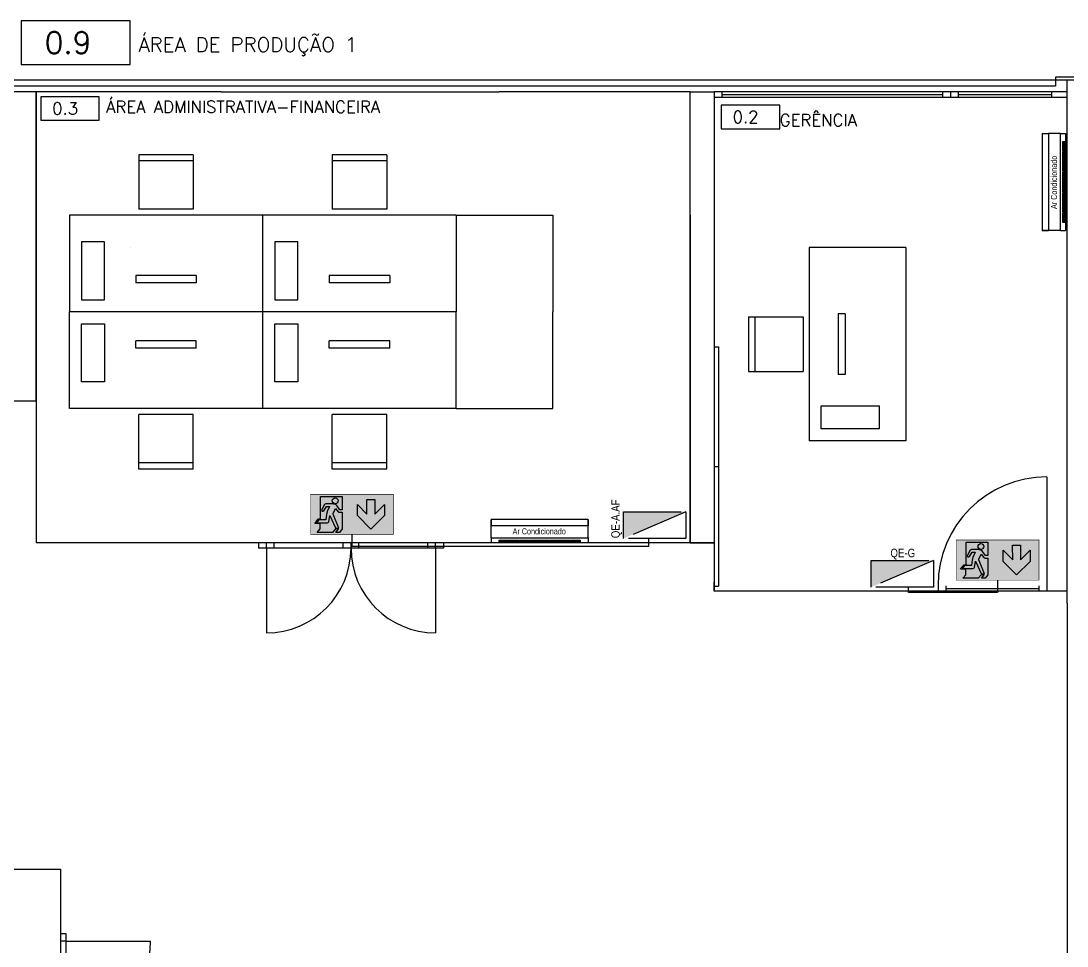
# Model space of a CAD drawing. Header units: millimetres. Extents: x -35961 to -35580, y 154458 to 154764.
# Drawn here: x -35634.56 to -35625.91, y 154631.78 to 154639.43 of the extents above; entities that cross this region are included whole.
import ezdxf

# ---------------------------------------------------------------- set-up
doc = ezdxf.new("R2010")
doc.units = ezdxf.units.MM
doc.header["$MEASUREMENT"] = 0
doc.linetypes.add('CONTINUO', pattern=[0])
doc.linetypes.add('PHANTOM2', pattern=[31.75, 15.875, -3.175, 3.175, -3.175, 3.175, -3.175])
doc.layers.get('0').update_dxf_attribs({"color": 253})
for name, color, linetype in [('Edges', 7, 'Continuous'), ('ELÉCTRICO', 255, 'Continuous'), ('LigacoesEntrada', 150, 'Continuous'), ('NomeMáquinas', 41, 'Continuous'), ('NomesQuadros', 255, 'Continuous'), ('Projecto', 252, 'Continuous'), ('QuadrosEletricos', 80, 'Continuous'), ('Saida_Emergencia', 110, 'Continuous')]:
    doc.layers.add(name, color=color, linetype=linetype)
doc.styles.add('ROMANS', font='romans')
doc.styles.get("Standard").update_dxf_attribs({"font": 'ARIALN.TTF'})

msp = doc.modelspace()

# ---------------------------------------------------------------- hatches: boundary and pattern name
at = {"true_color": 0x006321}
h = msp.add_hatch(color=118, dxfattribs=at)
h.dxf.hatch_style = 1
h.paths.add_polyline_path([(-35632.1682, 154635.5182), (-35631.4829, 154635.5182), (-35631.4829, 154635.1861), (-35632.1682, 154635.1861)])
h = msp.add_hatch(color=255)
h.dxf.hatch_style = 1
h.paths.add_polyline_path([(-35631.7791, 154635.3411), (-35631.7791, 154635.4328), (-35631.7006, 154635.3542), (-35631.7009, 154635.4748), (-35631.6361, 154635.4748), (-35631.6361, 154635.3532), (-35631.5565, 154635.4328), (-35631.5565, 154635.3411), (-35631.6678, 154635.2299)])
edge = h.paths.add_edge_path(flags=16)
edge.add_arc((-35631.9634, 154635.4641), 0.024, 0, 360)
edge = h.paths.add_edge_path()
edge.add_line((-35631.9058, 154635.3688), (-35631.9058, 154635.2313))
edge.add_line((-35631.9058, 154635.2313), (-35631.9293, 154635.2027))
edge.add_line((-35631.9293, 154635.2027), (-35631.959, 154635.2027))
edge.add_line((-35631.959, 154635.2027), (-35631.9358, 154635.2313))
edge.add_line((-35631.9358, 154635.2313), (-35631.9615, 154635.2313))
edge.add_line((-35631.9615, 154635.2313), (-35631.9854, 154635.2027))
edge.add_line((-35631.9854, 154635.2027), (-35632.1118, 154635.2027))
edge.add_line((-35632.1118, 154635.2027), (-35632.089, 154635.2313))
edge.add_line((-35632.089, 154635.2313), (-35632.089, 154635.2753))
edge.add_line((-35632.089, 154635.2753), (-35632.1321, 154635.2763))
edge.add_line((-35632.1321, 154635.2763), (-35632.1057, 154635.311))
edge.add_arc((-35632.1002, 154635.3065), 0.00709, 90.10556, 140.95071, ccw=False)
edge.add_line((-35632.1002, 154635.3136), (-35632.085, 154635.3136))
edge.add_line((-35632.085, 154635.3136), (-35632.085, 154635.5009))
edge.add_line((-35632.085, 154635.5009), (-35631.9066, 154635.5009))
edge.add_line((-35631.9066, 154635.5009), (-35631.9066, 154635.3906))
edge.add_line((-35631.9066, 154635.3906), (-35631.9266, 154635.3906))
edge.add_line((-35631.9266, 154635.3906), (-35631.9499, 154635.4243))
edge.add_arc((-35631.9752, 154635.4041), 0.0324, 38.60436, 72.31752)
edge.add_arc((-35631.9859, 154635.3804), 0.0584, 69.39105, 87.59399)
edge.add_line((-35631.9835, 154635.4387), (-35632.0399, 154635.4387))
edge.add_arc((-35632.0396, 154635.4231), 0.0156, 91.25896, 141.87114)
edge.add_line((-35632.0519, 154635.4327), (-35632.0749, 154635.3932))
edge.add_arc((-35632.0661, 154635.3879), 0.0103, 149.17704, 321.46304)
edge.add_line((-35632.058, 154635.3815), (-35632.0359, 154635.4167))
edge.add_line((-35632.0359, 154635.4167), (-35632.0097, 154635.4167))
edge.add_line((-35632.0097, 154635.4167), (-35632.0302, 154635.3746))
edge.add_arc((-35631.9984, 154635.3608), 0.0346, 156.56332, 168.67142)
edge.add_arc((-35631.7003, 154635.2996), 0.339, 168.43108, 171.18029)
edge.add_line((-35632.0352, 154635.3516), (-35632.0399, 154635.3105))
edge.add_arc((-35632.0453, 154635.3114), 0.00547, 269.98946, 350.69403, ccw=False)
edge.add_line((-35632.0453, 154635.3059), (-35632.0945, 154635.3062))
edge.add_arc((-35632.0948, 154635.2983), 0.00784, 88.05542, 144.94812)
edge.add_line((-35632.1012, 154635.3028), (-35632.1157, 154635.2849))
edge.add_arc((-35632.1137, 154635.2838), 0.00231, 152.53749, 260.76163)
edge.add_line((-35632.114, 154635.2815), (-35632.0283, 154635.2815))
edge.add_arc((-35632.0307, 154635.296), 0.0147, 279.27403, 335.44163)
edge.add_line((-35632.0173, 154635.2899), (-35632.0073, 154635.3423))
edge.add_line((-35632.0073, 154635.3423), (-35631.9606, 154635.2409))
edge.add_arc((-35631.9555, 154635.2427), 0.00542, 199.46227, 270)
edge.add_line((-35631.9555, 154635.2373), (-35631.9328, 154635.2373))
edge.add_line((-35631.9328, 154635.2373), (-35631.9802, 154635.354))
edge.add_line((-35631.9802, 154635.354), (-35631.9807, 154635.3593))
edge.add_line((-35631.9807, 154635.3593), (-35631.9606, 154635.4002))
edge.add_line((-35631.9606, 154635.4002), (-35631.9382, 154635.3722))
edge.add_arc((-35631.9307, 154635.379), 0.0102, 222.14356, 270)
edge.add_line((-35631.9307, 154635.3688), (-35631.9058, 154635.3688))
h = msp.add_hatch(color=118, dxfattribs=at)
h.dxf.hatch_style = 1
h.paths.add_polyline_path([(-35626.8256, 154635.1399), (-35626.1403, 154635.1399), (-35626.1403, 154634.8078), (-35626.8256, 154634.8078)])
h = msp.add_hatch(color=255)
h.dxf.hatch_style = 1
h.paths.add_polyline_path([(-35626.4365, 154634.9628), (-35626.4365, 154635.0544), (-35626.358, 154634.9759), (-35626.3583, 154635.0964), (-35626.2935, 154635.0964), (-35626.2935, 154634.9749), (-35626.214, 154635.0544), (-35626.214, 154634.9628), (-35626.3252, 154634.8515)])
edge = h.paths.add_edge_path(flags=16)
edge.add_arc((-35626.6208, 154635.0858), 0.024, 0, 360)
edge = h.paths.add_edge_path()
edge.add_line((-35626.5632, 154634.9905), (-35626.5632, 154634.853))
edge.add_line((-35626.5632, 154634.853), (-35626.5867, 154634.8244))
edge.add_line((-35626.5867, 154634.8244), (-35626.6164, 154634.8244))
edge.add_line((-35626.6164, 154634.8244), (-35626.5932, 154634.853))
edge.add_line((-35626.5932, 154634.853), (-35626.6189, 154634.853))
edge.add_line((-35626.6189, 154634.853), (-35626.6428, 154634.8244))
edge.add_line((-35626.6428, 154634.8244), (-35626.7692, 154634.8244))
edge.add_line((-35626.7692, 154634.8244), (-35626.7464, 154634.853))
edge.add_line((-35626.7464, 154634.853), (-35626.7464, 154634.897))
edge.add_line((-35626.7464, 154634.897), (-35626.7895, 154634.8979))
edge.add_line((-35626.7895, 154634.8979), (-35626.7631, 154634.9326))
edge.add_arc((-35626.7576, 154634.9282), 0.00709, 90.10556, 140.95071, ccw=False)
edge.add_line((-35626.7576, 154634.9353), (-35626.7424, 154634.9352))
edge.add_line((-35626.7424, 154634.9352), (-35626.7424, 154635.1225))
edge.add_line((-35626.7424, 154635.1225), (-35626.564, 154635.1225))
edge.add_line((-35626.564, 154635.1225), (-35626.564, 154635.0123))
edge.add_line((-35626.564, 154635.0123), (-35626.584, 154635.0123))
edge.add_line((-35626.584, 154635.0123), (-35626.6073, 154635.046))
edge.add_arc((-35626.6326, 154635.0258), 0.0324, 38.60436, 72.31752)
edge.add_arc((-35626.6434, 154635.002), 0.0584, 69.39105, 87.59399)
edge.add_line((-35626.6409, 154635.0603), (-35626.6974, 154635.0603))
edge.add_arc((-35626.697, 154635.0447), 0.0156, 91.25896, 141.87114)
edge.add_line((-35626.7093, 154635.0544), (-35626.7323, 154635.0149))
edge.add_arc((-35626.7235, 154635.0096), 0.0103, 149.17704, 321.46304)
edge.add_line((-35626.7154, 154635.0032), (-35626.6933, 154635.0384))
edge.add_line((-35626.6933, 154635.0384), (-35626.6671, 154635.0384))
edge.add_line((-35626.6671, 154635.0384), (-35626.6876, 154634.9962))
edge.add_arc((-35626.6558, 154634.9825), 0.0346, 156.56332, 168.67142)
edge.add_arc((-35626.3577, 154634.9213), 0.339, 168.43108, 171.18029)
edge.add_line((-35626.6927, 154634.9733), (-35626.6974, 154634.9322))
edge.add_arc((-35626.7028, 154634.933), 0.00547, 269.98946, 350.69403, ccw=False)
edge.add_line((-35626.7028, 154634.9276), (-35626.7519, 154634.9278))
edge.add_arc((-35626.7522, 154634.92), 0.00784, 88.05542, 144.94812)
edge.add_line((-35626.7586, 154634.9245), (-35626.7731, 154634.9065))
edge.add_arc((-35626.7711, 154634.9055), 0.00231, 152.53749, 260.76163)
edge.add_line((-35626.7714, 154634.9032), (-35626.6857, 154634.9032))
edge.add_arc((-35626.6881, 154634.9177), 0.0147, 279.27403, 335.44163)
edge.add_line((-35626.6747, 154634.9116), (-35626.6647, 154634.964))
edge.add_line((-35626.6647, 154634.964), (-35626.618, 154634.8626))
edge.add_arc((-35626.6129, 154634.8644), 0.00542, 199.46227, 270)
edge.add_line((-35626.6129, 154634.8589), (-35626.5902, 154634.8589))
edge.add_line((-35626.5902, 154634.8589), (-35626.6376, 154634.9756))
edge.add_line((-35626.6376, 154634.9756), (-35626.6381, 154634.9809))
edge.add_line((-35626.6381, 154634.9809), (-35626.618, 154635.0218))
edge.add_line((-35626.618, 154635.0218), (-35626.5956, 154634.9939))
edge.add_arc((-35626.5881, 154635.0007), 0.0102, 222.14356, 270)
edge.add_line((-35626.5881, 154634.9905), (-35626.5632, 154634.9905))
at = {"layer": 'QuadrosEletricos', "linetype": 'PHANTOM2', "ltscale": 0.03}
h = msp.add_hatch(color=256, dxfattribs=at)
h.dxf.hatch_style = 1
h.paths.add_polyline_path([(-35629.5768, 154635.3732), (-35629.5768, 154635.1529), (-35629.0614, 154635.3732)])
h = msp.add_hatch(color=256, dxfattribs=at)
h.dxf.hatch_style = 1
h.paths.add_polyline_path([(-35627.5283, 154634.9709), (-35627.5283, 154634.7506), (-35627.0129, 154634.9709)])

# ---------------------------------------------------------------- linework, layer by layer
at = {"color": 255, "const_width": 0.005}
for points in [[(-35632.1682, 154635.5182), (-35631.4829, 154635.5182), (-35631.4829, 154635.1861), (-35632.1682, 154635.1861)], [(-35626.8256, 154635.1399), (-35626.1403, 154635.1399), (-35626.1403, 154634.8078), (-35626.8256, 154634.8078)]]:
    msp.add_lwpolyline(points, close=True, dxfattribs=at)
at = {"color": 255}
for points in [[(-35631.9058, 154635.3688), (-35631.9058, 154635.2313), (-35631.9293, 154635.2027), (-35631.959, 154635.2027), (-35631.9358, 154635.2313), (-35631.9615, 154635.2313), (-35631.9854, 154635.2027), (-35632.1118, 154635.2027), (-35632.089, 154635.2313), (-35632.089, 154635.2753), (-35632.1321, 154635.2763), (-35632.1057, 154635.311, -0.225567), (-35632.1002, 154635.3136), (-35632.085, 154635.3136), (-35632.085, 154635.5009), (-35631.9066, 154635.5009), (-35631.9066, 154635.3906), (-35631.9266, 154635.3906), (-35631.9499, 154635.4243, 0.148172), (-35631.9654, 154635.435, 0.079593), (-35631.9835, 154635.4387), (-35632.0399, 154635.4387, 0.224499), (-35632.0519, 154635.4327), (-35632.0749, 154635.3932, 0.934851), (-35632.058, 154635.3815), (-35632.0359, 154635.4167), (-35632.0097, 154635.4167), (-35632.0302, 154635.3746, 0.052881), (-35632.0324, 154635.3676, 0.011996), (-35632.0352, 154635.3516), (-35632.0399, 154635.3105, -0.367456), (-35632.0453, 154635.3059), (-35632.0945, 154635.3062, 0.253469), (-35632.1012, 154635.3028), (-35632.1157, 154635.2849, 0.510758), (-35632.114, 154635.2815), (-35632.0283, 154635.2815, 0.250105), (-35632.0173, 154635.2899), (-35632.0073, 154635.3423), (-35631.9606, 154635.2409, 0.31788), (-35631.9555, 154635.2373), (-35631.9328, 154635.2373), (-35631.9802, 154635.354), (-35631.9807, 154635.3593), (-35631.9606, 154635.4002), (-35631.9382, 154635.3722, 0.211902), (-35631.9307, 154635.3688), (-35631.9058, 154635.3688)], [(-35626.5632, 154634.9905), (-35626.5632, 154634.853), (-35626.5867, 154634.8244), (-35626.6164, 154634.8244), (-35626.5932, 154634.853), (-35626.6189, 154634.853), (-35626.6428, 154634.8244), (-35626.7692, 154634.8244), (-35626.7464, 154634.853), (-35626.7464, 154634.897), (-35626.7895, 154634.8979), (-35626.7631, 154634.9326, -0.225567), (-35626.7576, 154634.9353), (-35626.7424, 154634.9352), (-35626.7424, 154635.1225), (-35626.564, 154635.1225), (-35626.564, 154635.0123), (-35626.584, 154635.0123), (-35626.6073, 154635.046, 0.148172), (-35626.6228, 154635.0567, 0.079593), (-35626.6409, 154635.0603), (-35626.6974, 154635.0603, 0.224499), (-35626.7093, 154635.0544), (-35626.7323, 154635.0149, 0.934851), (-35626.7154, 154635.0032), (-35626.6933, 154635.0384), (-35626.6671, 154635.0384), (-35626.6876, 154634.9962, 0.052881), (-35626.6898, 154634.9893, 0.011996), (-35626.6927, 154634.9733), (-35626.6974, 154634.9322, -0.367456), (-35626.7028, 154634.9276), (-35626.7519, 154634.9278, 0.253469), (-35626.7586, 154634.9245), (-35626.7731, 154634.9065, 0.510758), (-35626.7714, 154634.9032), (-35626.6857, 154634.9032, 0.250105), (-35626.6747, 154634.9116), (-35626.6647, 154634.964), (-35626.618, 154634.8626, 0.31788), (-35626.6129, 154634.8589), (-35626.5902, 154634.8589), (-35626.6376, 154634.9756), (-35626.6381, 154634.9809), (-35626.618, 154635.0218), (-35626.5956, 154634.9939, 0.211902), (-35626.5881, 154634.9905), (-35626.5632, 154634.9905)]]:
    msp.add_lwpolyline(points, format="xyb", close=True, dxfattribs=at)
for points in [[(-35631.7791, 154635.3411), (-35631.7791, 154635.4328), (-35631.7006, 154635.3542), (-35631.7009, 154635.4748), (-35631.6361, 154635.4748), (-35631.6361, 154635.3532), (-35631.5565, 154635.4328), (-35631.5565, 154635.3411), (-35631.6678, 154635.2299)], [(-35626.4365, 154634.9628), (-35626.4365, 154635.0544), (-35626.358, 154634.9759), (-35626.3583, 154635.0964), (-35626.2935, 154635.0964), (-35626.2935, 154634.9749), (-35626.214, 154635.0544), (-35626.214, 154634.9628), (-35626.3252, 154634.8515)]]:
    msp.add_lwpolyline(points, close=True, dxfattribs=at)
for centre in [(-35631.9634, 154635.4641), (-35626.6208, 154635.0858)]:
    msp.add_circle(centre, 0.024, dxfattribs=at)
at = {"layer": 'Edges'}
for p, q in [((-35626.1136, 154638.5009, 0), (-35626.1136, 154638.5014, 0)), ((-35626.1136, 154638.5014, 0), (-35626.111, 154638.5014, 0)), ((-35626.1136, 154638.5009, 0), (-35626.1136, 154637.7007, 0)), ((-35626.1136, 154638.5009, 0), (-35626.111, 154638.5009, 0)), ((-35626.111, 154638.5014, 0), (-35626.111, 154638.5009, 0)), ((-35626.111, 154638.5014, 0), (-35626.0615, 154638.5014, 0)), ((-35626.111, 154638.5009, 0), (-35626.0615, 154638.5009, 0)), ((-35625.9633, 154638.5014, 0), (-35626.0615, 154638.5014, 0)), ((-35626.0615, 154638.5014, 0), (-35626.0615, 154638.5009, 0)), ((-35626.0615, 154638.5009, 0), (-35626.0615, 154637.7007, 0)), ((-35625.9633, 154638.5014, 0), (-35625.9199, 154638.5014, 0)), ((-35625.9633, 154637.7003, 0), (-35625.9633, 154638.5014, 0)), ((-35625.9199, 154638.5014, 0), (-35625.9199, 154637.7003, 0)), ((-35625.9433, 154638.4356, 0), (-35625.9381, 154638.4356, 0)), ((-35625.9433, 154638.3556, 0), (-35625.9433, 154638.4356, 0)), ((-35625.9381, 154638.4356, 0), (-35625.9381, 154638.3556, 0)), ((-35625.936, 154638.4356, 0), (-35625.9308, 154638.4356, 0)), ((-35625.936, 154638.3556, 0), (-35625.936, 154638.4356, 0)), ((-35625.9308, 154638.4356, 0), (-35625.9308, 154638.3556, 0)), ((-35625.9287, 154638.4356, 0), (-35625.9235, 154638.4356, 0)), ((-35625.9287, 154638.3556, 0), (-35625.9287, 154638.4356, 0)), ((-35625.9235, 154638.4356, 0), (-35625.9235, 154638.3556, 0)), ((-35625.9381, 154638.3556, 0), (-35625.9433, 154638.3556, 0)), ((-35625.9433, 154638.3513, 0), (-35625.9381, 154638.3513, 0)), ((-35625.9433, 154638.2714, 0), (-35625.9433, 154638.3513, 0)), ((-35625.9381, 154638.3513, 0), (-35625.9381, 154638.2714, 0)), ((-35625.9308, 154638.3556, 0), (-35625.936, 154638.3556, 0)), ((-35625.936, 154638.3513, 0), (-35625.9308, 154638.3513, 0)), ((-35625.936, 154638.2714, 0), (-35625.936, 154638.3513, 0)), ((-35625.9308, 154638.3513, 0), (-35625.9308, 154638.2714, 0)), ((-35625.9235, 154638.3556, 0), (-35625.9287, 154638.3556, 0)), ((-35625.9287, 154638.3513, 0), (-35625.9235, 154638.3513, 0)), ((-35625.9287, 154638.2714, 0), (-35625.9287, 154638.3513, 0)), ((-35625.9235, 154638.3513, 0), (-35625.9235, 154638.2714, 0)), ((-35625.9381, 154638.2714, 0), (-35625.9433, 154638.2714, 0)), ((-35625.9433, 154638.2671, 0), (-35625.9381, 154638.2671, 0)), ((-35625.9433, 154638.1872, 0), (-35625.9433, 154638.2671, 0)), ((-35625.9381, 154638.2671, 0), (-35625.9381, 154638.1872, 0)), ((-35625.9308, 154638.2714, 0), (-35625.936, 154638.2714, 0)), ((-35625.936, 154638.2671, 0), (-35625.9308, 154638.2671, 0)), ((-35625.936, 154638.1872, 0), (-35625.936, 154638.2671, 0)), ((-35625.9308, 154638.2671, 0), (-35625.9308, 154638.1872, 0)), ((-35625.9235, 154638.2714, 0), (-35625.9287, 154638.2714, 0)), ((-35625.9287, 154638.2671, 0), (-35625.9235, 154638.2671, 0)), ((-35625.9287, 154638.1872, 0), (-35625.9287, 154638.2671, 0)), ((-35625.9235, 154638.2671, 0), (-35625.9235, 154638.1872, 0)), ((-35625.9381, 154638.1872, 0), (-35625.9433, 154638.1872, 0)), ((-35625.9433, 154638.1829, 0), (-35625.9381, 154638.1829, 0)), ((-35625.9433, 154638.103, 0), (-35625.9433, 154638.1829, 0)), ((-35625.9381, 154638.1829, 0), (-35625.9381, 154638.103, 0)), ((-35625.9308, 154638.1872, 0), (-35625.936, 154638.1872, 0)), ((-35625.936, 154638.1829, 0), (-35625.9308, 154638.1829, 0)), ((-35625.936, 154638.103, 0), (-35625.936, 154638.1829, 0)), ((-35625.9308, 154638.1829, 0), (-35625.9308, 154638.103, 0)), ((-35625.9235, 154638.1872, 0), (-35625.9287, 154638.1872, 0)), ((-35625.9287, 154638.1829, 0), (-35625.9235, 154638.1829, 0)), ((-35625.9287, 154638.103, 0), (-35625.9287, 154638.1829, 0)), ((-35625.9235, 154638.1829, 0), (-35625.9235, 154638.103, 0)), ((-35625.9381, 154638.103, 0), (-35625.9433, 154638.103, 0)), ((-35625.9433, 154638.0987, 0), (-35625.9381, 154638.0987, 0)), ((-35625.9433, 154638.0188, 0), (-35625.9433, 154638.0987, 0)), ((-35625.9381, 154638.0987, 0), (-35625.9381, 154638.0188, 0)), ((-35625.9308, 154638.103, 0), (-35625.936, 154638.103, 0)), ((-35625.936, 154638.0987, 0), (-35625.9308, 154638.0987, 0)), ((-35625.936, 154638.0188, 0), (-35625.936, 154638.0987, 0)), ((-35625.9308, 154638.0987, 0), (-35625.9308, 154638.0188, 0)), ((-35625.9235, 154638.103, 0), (-35625.9287, 154638.103, 0)), ((-35625.9287, 154638.0987, 0), (-35625.9235, 154638.0987, 0)), ((-35625.9287, 154638.0188, 0), (-35625.9287, 154638.0987, 0)), ((-35625.9235, 154638.0987, 0), (-35625.9235, 154638.0188, 0)), ((-35625.9381, 154638.0188, 0), (-35625.9433, 154638.0188, 0)), ((-35625.9433, 154638.0144, 0), (-35625.9381, 154638.0144, 0)), ((-35625.9433, 154637.9345, 0), (-35625.9433, 154638.0144, 0)), ((-35625.9381, 154637.9345, 0), (-35625.9433, 154637.9345, 0)), ((-35625.9381, 154638.0144, 0), (-35625.9381, 154637.9345, 0)), ((-35625.9308, 154638.0188, 0), (-35625.936, 154638.0188, 0)), ((-35625.936, 154638.0144, 0), (-35625.9308, 154638.0144, 0)), ((-35625.936, 154637.9345, 0), (-35625.936, 154638.0144, 0)), ((-35625.9308, 154637.9345, 0), (-35625.936, 154637.9345, 0)), ((-35625.9308, 154638.0144, 0), (-35625.9308, 154637.9345, 0)), ((-35625.9235, 154638.0188, 0), (-35625.9287, 154638.0188, 0)), ((-35625.9287, 154638.0144, 0), (-35625.9235, 154638.0144, 0)), ((-35625.9287, 154637.9345, 0), (-35625.9287, 154638.0144, 0)), ((-35625.9235, 154637.9345, 0), (-35625.9287, 154637.9345, 0)), ((-35625.9235, 154638.0144, 0), (-35625.9235, 154637.9345, 0)), ((-35625.9433, 154637.9302, 0), (-35625.9381, 154637.9302, 0)), ((-35625.9433, 154637.8503, 0), (-35625.9433, 154637.9302, 0)), ((-35625.9381, 154637.8503, 0), (-35625.9433, 154637.8503, 0)), ((-35625.9381, 154637.9302, 0), (-35625.9381, 154637.8503, 0)), ((-35625.936, 154637.9302, 0), (-35625.9308, 154637.9302, 0)), ((-35625.936, 154637.8503, 0), (-35625.936, 154637.9302, 0)), ((-35625.9308, 154637.8503, 0), (-35625.936, 154637.8503, 0)), ((-35625.9308, 154637.9302, 0), (-35625.9308, 154637.8503, 0)), ((-35625.9287, 154637.9302, 0), (-35625.9235, 154637.9302, 0)), ((-35625.9287, 154637.8503, 0), (-35625.9287, 154637.9302, 0)), ((-35625.9235, 154637.8503, 0), (-35625.9287, 154637.8503, 0)), ((-35625.9235, 154637.9302, 0), (-35625.9235, 154637.8503, 0)), ((-35625.9433, 154637.846, 0), (-35625.9381, 154637.846, 0)), ((-35625.9433, 154637.7661, 0), (-35625.9433, 154637.846, 0)), ((-35625.9381, 154637.7661, 0), (-35625.9433, 154637.7661, 0)), ((-35625.9381, 154637.846, 0), (-35625.9381, 154637.7661, 0)), ((-35625.936, 154637.846, 0), (-35625.9308, 154637.846, 0)), ((-35625.936, 154637.7661, 0), (-35625.936, 154637.846, 0)), ((-35625.9308, 154637.7661, 0), (-35625.936, 154637.7661, 0)), ((-35625.9308, 154637.846, 0), (-35625.9308, 154637.7661, 0)), ((-35625.9287, 154637.846, 0), (-35625.9235, 154637.846, 0)), ((-35625.9287, 154637.7661, 0), (-35625.9287, 154637.846, 0)), ((-35625.9235, 154637.7661, 0), (-35625.9287, 154637.7661, 0)), ((-35625.9235, 154637.846, 0), (-35625.9235, 154637.7661, 0)), ((-35626.1136, 154637.7003, 0), (-35626.1136, 154637.7007, 0)), ((-35626.1136, 154637.7007, 0), (-35626.111, 154637.7007, 0)), ((-35626.111, 154637.7003, 0), (-35626.1136, 154637.7003, 0)), ((-35626.111, 154637.7007, 0), (-35626.111, 154637.7003, 0)), ((-35626.0615, 154637.7007, 0), (-35626.111, 154637.7007, 0)), ((-35626.111, 154637.7003, 0), (-35626.0615, 154637.7003, 0)), ((-35626.0615, 154637.7007, 0), (-35626.0615, 154637.7003, 0)), ((-35625.9633, 154637.7003, 0), (-35626.0615, 154637.7003, 0)), ((-35625.9633, 154637.7003, 0), (-35625.9199, 154637.7003, 0)), ((-35630.6729, 154635.3088, 0), (-35630.6725, 154635.3088, 0)), ((-35630.6729, 154635.3062, 0), (-35630.6729, 154635.3088, 0)), ((-35630.6725, 154635.3062, 0), (-35630.6729, 154635.3062, 0)), ((-35630.6729, 154635.3062, 0), (-35630.6729, 154635.2567, 0)), ((-35630.6729, 154635.1585, 0), (-35630.6729, 154635.2567, 0)), ((-35630.6725, 154635.2567, 0), (-35630.6729, 154635.2567, 0)), ((-35629.8722, 154635.3088, 0), (-35630.6725, 154635.3088, 0)), ((-35630.6725, 154635.3088, 0), (-35630.6725, 154635.3062, 0)), ((-35630.6725, 154635.2567, 0), (-35630.6725, 154635.3062, 0)), ((-35629.8722, 154635.2567, 0), (-35630.6725, 154635.2567, 0)), ((-35629.8722, 154635.3088, 0), (-35629.8718, 154635.3088, 0)), ((-35629.8722, 154635.3088, 0), (-35629.8722, 154635.3062, 0)), ((-35629.8718, 154635.3062, 0), (-35629.8722, 154635.3062, 0)), ((-35629.8722, 154635.3062, 0), (-35629.8722, 154635.2567, 0)), ((-35629.8718, 154635.2567, 0), (-35629.8722, 154635.2567, 0)), ((-35629.8718, 154635.3088, 0), (-35629.8718, 154635.3062, 0)), ((-35629.8718, 154635.3062, 0), (-35629.8718, 154635.2567, 0)), ((-35629.8718, 154635.1585, 0), (-35629.8718, 154635.2567, 0)), ((-35630.6729, 154635.1585, 0), (-35630.6729, 154635.1151, 0)), ((-35630.6729, 154635.1585, 0), (-35629.8718, 154635.1585, 0)), ((-35629.8718, 154635.1151, 0), (-35630.6729, 154635.1151, 0)), ((-35630.6071, 154635.1333, 0), (-35630.6071, 154635.1385, 0)), ((-35630.6071, 154635.1385, 0), (-35630.5272, 154635.1385, 0)), ((-35630.5272, 154635.1333, 0), (-35630.6071, 154635.1333, 0)), ((-35630.6071, 154635.126, 0), (-35630.6071, 154635.1312, 0)), ((-35630.6071, 154635.1312, 0), (-35630.5272, 154635.1312, 0)), ((-35630.5272, 154635.126, 0), (-35630.6071, 154635.126, 0)), ((-35630.6071, 154635.1187, 0), (-35630.6071, 154635.1239, 0)), ((-35630.6071, 154635.1239, 0), (-35630.5272, 154635.1239, 0)), ((-35630.5272, 154635.1187, 0), (-35630.6071, 154635.1187, 0)), ((-35630.5272, 154635.1385, 0), (-35630.5272, 154635.1333, 0)), ((-35630.5272, 154635.1312, 0), (-35630.5272, 154635.126, 0)), ((-35630.5272, 154635.1239, 0), (-35630.5272, 154635.1187, 0)), ((-35630.5229, 154635.1333, 0), (-35630.5229, 154635.1385, 0)), ((-35630.5229, 154635.1385, 0), (-35630.443, 154635.1385, 0)), ((-35630.443, 154635.1333, 0), (-35630.5229, 154635.1333, 0)), ((-35630.5229, 154635.126, 0), (-35630.5229, 154635.1312, 0)), ((-35630.5229, 154635.1312, 0), (-35630.443, 154635.1312, 0)), ((-35630.443, 154635.126, 0), (-35630.5229, 154635.126, 0)), ((-35630.5229, 154635.1187, 0), (-35630.5229, 154635.1239, 0)), ((-35630.5229, 154635.1239, 0), (-35630.443, 154635.1239, 0)), ((-35630.443, 154635.1187, 0), (-35630.5229, 154635.1187, 0)), ((-35630.443, 154635.1385, 0), (-35630.443, 154635.1333, 0)), ((-35630.443, 154635.1312, 0), (-35630.443, 154635.126, 0)), ((-35630.443, 154635.1239, 0), (-35630.443, 154635.1187, 0)), ((-35630.4387, 154635.1333, 0), (-35630.4387, 154635.1385, 0)), ((-35630.4387, 154635.1385, 0), (-35630.3587, 154635.1385, 0)), ((-35630.3587, 154635.1333, 0), (-35630.4387, 154635.1333, 0)), ((-35630.4387, 154635.126, 0), (-35630.4387, 154635.1312, 0)), ((-35630.4387, 154635.1312, 0), (-35630.3587, 154635.1312, 0)), ((-35630.3587, 154635.126, 0), (-35630.4387, 154635.126, 0)), ((-35630.4387, 154635.1187, 0), (-35630.4387, 154635.1239, 0)), ((-35630.4387, 154635.1239, 0), (-35630.3587, 154635.1239, 0)), ((-35630.3587, 154635.1187, 0), (-35630.4387, 154635.1187, 0)), ((-35630.3587, 154635.1385, 0), (-35630.3587, 154635.1333, 0)), ((-35630.3587, 154635.1312, 0), (-35630.3587, 154635.126, 0)), ((-35630.3587, 154635.1239, 0), (-35630.3587, 154635.1187, 0)), ((-35630.3544, 154635.1333, 0), (-35630.3544, 154635.1385, 0)), ((-35630.3544, 154635.1385, 0), (-35630.2745, 154635.1385, 0)), ((-35630.2745, 154635.1333, 0), (-35630.3544, 154635.1333, 0)), ((-35630.3544, 154635.126, 0), (-35630.3544, 154635.1312, 0)), ((-35630.3544, 154635.1312, 0), (-35630.2745, 154635.1312, 0)), ((-35630.2745, 154635.126, 0), (-35630.3544, 154635.126, 0)), ((-35630.3544, 154635.1187, 0), (-35630.3544, 154635.1239, 0)), ((-35630.3544, 154635.1239, 0), (-35630.2745, 154635.1239, 0)), ((-35630.2745, 154635.1187, 0), (-35630.3544, 154635.1187, 0)), ((-35630.2745, 154635.1385, 0), (-35630.2745, 154635.1333, 0)), ((-35630.2745, 154635.1312, 0), (-35630.2745, 154635.126, 0)), ((-35630.2745, 154635.1239, 0), (-35630.2745, 154635.1187, 0)), ((-35630.2702, 154635.1333, 0), (-35630.2702, 154635.1385, 0)), ((-35630.2702, 154635.1385, 0), (-35630.1903, 154635.1385, 0)), ((-35630.1903, 154635.1333, 0), (-35630.2702, 154635.1333, 0)), ((-35630.2702, 154635.126, 0), (-35630.2702, 154635.1312, 0)), ((-35630.2702, 154635.1312, 0), (-35630.1903, 154635.1312, 0)), ((-35630.1903, 154635.126, 0), (-35630.2702, 154635.126, 0)), ((-35630.2702, 154635.1187, 0), (-35630.2702, 154635.1239, 0)), ((-35630.2702, 154635.1239, 0), (-35630.1903, 154635.1239, 0)), ((-35630.1903, 154635.1187, 0), (-35630.2702, 154635.1187, 0)), ((-35630.1903, 154635.1385, 0), (-35630.1903, 154635.1333, 0)), ((-35630.1903, 154635.1312, 0), (-35630.1903, 154635.126, 0)), ((-35630.1903, 154635.1239, 0), (-35630.1903, 154635.1187, 0)), ((-35630.186, 154635.1333, 0), (-35630.186, 154635.1385, 0)), ((-35630.186, 154635.1385, 0), (-35630.1061, 154635.1385, 0)), ((-35630.1061, 154635.1333, 0), (-35630.186, 154635.1333, 0)), ((-35630.186, 154635.126, 0), (-35630.186, 154635.1312, 0)), ((-35630.186, 154635.1312, 0), (-35630.1061, 154635.1312, 0)), ((-35630.1061, 154635.126, 0), (-35630.186, 154635.126, 0)), ((-35630.186, 154635.1187, 0), (-35630.186, 154635.1239, 0)), ((-35630.186, 154635.1239, 0), (-35630.1061, 154635.1239, 0)), ((-35630.1061, 154635.1187, 0), (-35630.186, 154635.1187, 0)), ((-35630.1061, 154635.1385, 0), (-35630.1061, 154635.1333, 0)), ((-35630.1061, 154635.1312, 0), (-35630.1061, 154635.126, 0)), ((-35630.1061, 154635.1239, 0), (-35630.1061, 154635.1187, 0)), ((-35630.1018, 154635.1333, 0), (-35630.1018, 154635.1385, 0)), ((-35630.1018, 154635.1385, 0), (-35630.0219, 154635.1385, 0)), ((-35630.0219, 154635.1333, 0), (-35630.1018, 154635.1333, 0)), ((-35630.1018, 154635.126, 0), (-35630.1018, 154635.1312, 0)), ((-35630.1018, 154635.1312, 0), (-35630.0219, 154635.1312, 0)), ((-35630.0219, 154635.126, 0), (-35630.1018, 154635.126, 0)), ((-35630.1018, 154635.1187, 0), (-35630.1018, 154635.1239, 0)), ((-35630.1018, 154635.1239, 0), (-35630.0219, 154635.1239, 0)), ((-35630.0219, 154635.1187, 0), (-35630.1018, 154635.1187, 0)), ((-35630.0219, 154635.1385, 0), (-35630.0219, 154635.1333, 0)), ((-35630.0219, 154635.1312, 0), (-35630.0219, 154635.126, 0)), ((-35630.0219, 154635.1239, 0), (-35630.0219, 154635.1187, 0)), ((-35630.0175, 154635.1333, 0), (-35630.0175, 154635.1385, 0)), ((-35630.0175, 154635.1385, 0), (-35629.9376, 154635.1385, 0)), ((-35629.9376, 154635.1333, 0), (-35630.0175, 154635.1333, 0)), ((-35630.0175, 154635.126, 0), (-35630.0175, 154635.1312, 0)), ((-35630.0175, 154635.1312, 0), (-35629.9376, 154635.1312, 0)), ((-35629.9376, 154635.126, 0), (-35630.0175, 154635.126, 0)), ((-35630.0175, 154635.1187, 0), (-35630.0175, 154635.1239, 0)), ((-35630.0175, 154635.1239, 0), (-35629.9376, 154635.1239, 0)), ((-35629.9376, 154635.1187, 0), (-35630.0175, 154635.1187, 0)), ((-35629.9376, 154635.1385, 0), (-35629.9376, 154635.1333, 0)), ((-35629.9376, 154635.1312, 0), (-35629.9376, 154635.126, 0)), ((-35629.9376, 154635.1239, 0), (-35629.9376, 154635.1187, 0)), ((-35629.8718, 154635.1585, 0), (-35629.8718, 154635.1151, 0))]:
    msp.add_line(p, q, dxfattribs=at)
at = {"layer": 'ELÉCTRICO', "color": 251, "linetype": 'Continuous', "ltscale": 0.03, "true_color": 0x636466}
for p, q in [((-35629.0278, 154638.8468, 0), (-35628.8278, 154638.8468, 0)), ((-35629.0278, 154635.1168, 0), (-35628.8278, 154635.1168, 0))]:
    msp.add_line(p, q, dxfattribs=at)
at = {"layer": 'ELÉCTRICO', "color": 8, "linetype": 'Continuous', "ltscale": 0.03}
for p, q in [((-35635.9268, 154632.4185, 0), (-35634.237, 154632.4185, 0)), ((-35634.237, 154632.4185, 0), (-35634.237, 154629.5684, 0))]:
    msp.add_line(p, q, dxfattribs=at)
at = {"layer": 'ELÉCTRICO', "color": 251, "linetype": 'Continuous', "ltscale": 0.03, "true_color": 0x636466, "elevation": 0}
for points in [[(-35634.6378, 154636.2918), (-35634.4378, 154636.2918), (-35634.4378, 154638.8468), (-35634.6378, 154638.8468)], [(-35628.8278, 154635.1168), (-35629.0278, 154635.1168), (-35629.0278, 154638.8468), (-35628.8278, 154638.8468)]]:
    msp.add_lwpolyline(points, close=True, dxfattribs=at)
at = {"layer": 'LigacoesEntrada', "color": 8, "linetype": 'CONTINUO', "ltscale": 0.03}
msp.add_line((-35625.9078, 154634.6168, 0), (-35625.9078, 154629.5684, 0), dxfattribs=at)
at = {"layer": 'Projecto'}
for p, q in [((-35645.8152, 154638.9468, 0), (-35615.6874, 154638.9468, 0)), ((-35625.9078, 154634.6168, 0), (-35625.9078, 154638.9468, 0)), ((-35632.9078, 154638.8468, 0), (-35634.4378, 154638.8468, 0)), ((-35634.4378, 154638.8468, 0), (-35634.4378, 154635.1168, 0)), ((-35632.9078, 154638.8468, 0), (-35630.6078, 154638.8468, 0)), ((-35629.0278, 154638.8468, 0), (-35630.6078, 154638.8468, 0)), ((-35629.0278, 154637.8268, 0), (-35629.0278, 154638.8468, 0)), ((-35625.9078, 154638.8468, 0), (-35628.8278, 154638.8468, 0)), ((-35628.8278, 154638.8468, 0), (-35628.8278, 154635.7118, 0)), ((-35628.8278, 154638.8018, 0), (-35625.9078, 154638.8018, 0)), ((-35628.7764, 154638.8018, 0), (-35625.9078, 154638.8018, 0)), ((-35628.7628, 154638.8018, 0), (-35628.7628, 154638.8468, 0)), ((-35628.7628, 154638.8243, 0), (-35626.9378, 154638.8243, 0)), ((-35626.9378, 154638.8468, 0), (-35626.9378, 154638.8018, 0)), ((-35626.8728, 154638.8468, 0), (-35626.8728, 154638.8018, 0)), ((-35626.8728, 154638.8243, 0), (-35626.8726, 154638.8243, 0)), ((-35626.8078, 154638.8468, 0), (-35626.8078, 154638.8018, 0)), ((-35626.8078, 154638.8243, 0), (-35626.0378, 154638.8243, 0)), ((-35626.0378, 154638.8468, 0), (-35626.0378, 154638.8018, 0)), ((-35633.1378, 154638.3268, 0), (-35633.5878, 154638.3268, 0)), ((-35633.5878, 154638.3268, 0), (-35633.5878, 154637.8768, 0)), ((-35633.1378, 154638.3268, 0), (-35633.1378, 154637.8768, 0)), ((-35631.5378, 154638.3268, 0), (-35631.9878, 154638.3268, 0)), ((-35631.9878, 154638.3268, 0), (-35631.9878, 154637.8768, 0)), ((-35631.5378, 154638.3268, 0), (-35631.5378, 154637.8768, 0)), ((-35633.1378, 154638.2768, 0), (-35633.5878, 154638.2768, 0)), ((-35631.5378, 154638.2768, 0), (-35631.9878, 154638.2768, 0)), ((-35633.1378, 154637.8768, 0), (-35633.5878, 154637.8768, 0)), ((-35631.5378, 154637.8768, 0), (-35631.9878, 154637.8768, 0)), ((-35634.1628, 154637.8268, 0), (-35634.1628, 154637.0268, 0)), ((-35632.5628, 154637.8268, 0), (-35634.1628, 154637.8268, 0)), ((-35632.5628, 154636.2268, 0), (-35632.5628, 154637.8268, 0)), ((-35630.9628, 154637.8268, 0), (-35632.5628, 154637.8268, 0)), ((-35630.9628, 154637.8268, 0), (-35630.9628, 154637.0268, 0)), ((-35630.9628, 154637.8268, 0), (-35630.1628, 154637.8268, 0)), ((-35630.1628, 154637.8268, 0), (-35630.1628, 154637.0268, 0)), ((-35629.0278, 154637.8268, 0), (-35629.0278, 154635.1168, 0)), ((-35633.6553, 154637.5618, 0), (-35633.6553, 154637.5616, 0)), ((-35628.0428, 154637.5593, 0), (-35628.0428, 154635.9593, 0)), ((-35627.2428, 154637.5593, 0), (-35628.0428, 154637.5593, 0)), ((-35627.2428, 154637.5593, 0), (-35627.2428, 154635.9593, 0)), ((-35633.1128, 154637.3268, 0), (-35633.6128, 154637.3268, 0)), ((-35633.6128, 154637.3268, 0), (-35633.6128, 154637.2668, 0)), ((-35633.1128, 154637.2668, 0), (-35633.6128, 154637.2668, 0)), ((-35633.1128, 154637.3268, 0), (-35633.1128, 154637.2668, 0)), ((-35631.5128, 154637.3268, 0), (-35632.0128, 154637.3268, 0)), ((-35632.0128, 154637.3268, 0), (-35632.0128, 154637.2668, 0)), ((-35631.5128, 154637.2668, 0), (-35632.0128, 154637.2668, 0)), ((-35631.5128, 154637.3268, 0), (-35631.5128, 154637.2668, 0)), ((-35634.1628, 154636.2268, 0), (-35634.1628, 154637.0268, 0)), ((-35632.5628, 154637.0268, 0), (-35634.1628, 154637.0268, 0)), ((-35630.9628, 154637.0268, 0), (-35632.5628, 154637.0268, 0)), ((-35630.9628, 154636.2268, 0), (-35630.9628, 154637.0268, 0)), ((-35630.1628, 154636.2268, 0), (-35630.1628, 154637.0268, 0)), ((-35628.5428, 154636.9843, 0), (-35628.0928, 154636.9843, 0)), ((-35628.5428, 154636.9843, 0), (-35628.5428, 154636.5343, 0)), ((-35628.4928, 154636.9843, 0), (-35628.4928, 154636.5343, 0)), ((-35628.0928, 154636.9843, 0), (-35628.0928, 154636.5343, 0)), ((-35627.8028, 154637.0093, 0), (-35627.8028, 154636.5093, 0)), ((-35627.7428, 154637.0093, 0), (-35627.8028, 154637.0093, 0)), ((-35627.7428, 154637.0093, 0), (-35627.7428, 154636.5093, 0)), ((-35633.1128, 154636.7868, 0), (-35633.6128, 154636.7868, 0)), ((-35633.6128, 154636.7268, 0), (-35633.6128, 154636.7868, 0)), ((-35633.1128, 154636.7268, 0), (-35633.6128, 154636.7268, 0)), ((-35633.1128, 154636.7268, 0), (-35633.1128, 154636.7868, 0)), ((-35631.5128, 154636.7868, 0), (-35632.0128, 154636.7868, 0)), ((-35632.0128, 154636.7268, 0), (-35632.0128, 154636.7868, 0)), ((-35631.5128, 154636.7268, 0), (-35632.0128, 154636.7268, 0)), ((-35631.5128, 154636.7268, 0), (-35631.5128, 154636.7868, 0)), ((-35628.8278, 154636.7368, 0), (-35628.7928, 154636.7368, 0)), ((-35628.7928, 154636.7368, 0), (-35628.7928, 154635.7468, 0)), ((-35628.5428, 154636.5343, 0), (-35628.0928, 154636.5343, 0)), ((-35627.7428, 154636.5093, 0), (-35627.8028, 154636.5093, 0)), ((-35632.5628, 154636.2268, 0), (-35634.1628, 154636.2268, 0)), ((-35630.9628, 154636.2268, 0), (-35632.5628, 154636.2268, 0)), ((-35630.9628, 154636.2268, 0), (-35630.1628, 154636.2268, 0)), ((-35633.1378, 154636.1768, 0), (-35633.5878, 154636.1768, 0)), ((-35633.5878, 154635.7268, 0), (-35633.5878, 154636.1768, 0)), ((-35633.1378, 154635.7268, 0), (-35633.1378, 154636.1768, 0)), ((-35631.5378, 154636.1768, 0), (-35631.9878, 154636.1768, 0)), ((-35631.9878, 154635.7268, 0), (-35631.9878, 154636.1768, 0)), ((-35631.5378, 154635.7268, 0), (-35631.5378, 154636.1768, 0)), ((-35627.2428, 154635.9593, 0), (-35628.0428, 154635.9593, 0)), ((-35633.1378, 154635.7768, 0), (-35633.5878, 154635.7768, 0)), ((-35631.5378, 154635.7768, 0), (-35631.9878, 154635.7768, 0)), ((-35633.1378, 154635.7268, 0), (-35633.5878, 154635.7268, 0)), ((-35633.1378, 154635.7268, 0), (-35633.5878, 154635.7268, 0)), ((-35631.5378, 154635.7268, 0), (-35631.9878, 154635.7268, 0)), ((-35631.5378, 154635.7268, 0), (-35631.9878, 154635.7268, 0)), ((-35628.8278, 154635.7468, 0), (-35628.7928, 154635.7468, 0)), ((-35628.8278, 154635.7118, 0), (-35628.8278, 154634.7918, 0)), ((-35628.7928, 154635.7468, 0), (-35628.7928, 154634.7568, 0)), ((-35626.0753, 154635.6618, 0), (-35626.0753, 154634.7168, 0)), ((-35632.5978, 154635.1168, 0), (-35634.4378, 154635.1168, 0)), ((-35631.0678, 154635.1168, 0), (-35632.5978, 154635.1168, 0)), ((-35632.5978, 154635.1168, 0), (-35632.5978, 154635.0718, 0)), ((-35632.5328, 154635.0718, 0), (-35632.5328, 154635.1168, 0)), ((-35632.4678, 154635.0718, 0), (-35632.4678, 154635.1168, 0)), ((-35631.8978, 154635.0718, 0), (-35631.8978, 154635.1168, 0)), ((-35631.8328, 154635.0718, 0), (-35631.8328, 154635.1168, 0)), ((-35631.7678, 154635.0718, 0), (-35631.7678, 154635.1168, 0)), ((-35631.1978, 154635.0718, 0), (-35631.1978, 154635.1168, 0)), ((-35631.1328, 154635.0718, 0), (-35631.1328, 154635.1168, 0)), ((-35629.0278, 154635.1168, 0), (-35631.0678, 154635.1168, 0)), ((-35631.0678, 154635.1168, 0), (-35631.0678, 154635.0718, 0)), ((-35631.0678, 154635.0718, 0), (-35632.5978, 154635.0718, 0)), ((-35632.5328, 154635.0718, 0), (-35632.5328, 154634.3718, 0)), ((-35631.1328, 154635.0718, 0), (-35631.1328, 154634.3718, 0)), ((-35628.8278, 154634.7168, 0), (-35628.8278, 154634.7918, 0)), ((-35628.8278, 154634.7918, 0), (-35628.8278, 154634.7168, 0)), ((-35628.8278, 154634.7568, 0), (-35628.7928, 154634.7568, 0)), ((-35626.9753, 154634.7618, 0), (-35626.9753, 154634.7168, 0)), ((-35626.9103, 154634.7618, 0), (-35626.9103, 154634.7168, 0)), ((-35626.9103, 154634.7393, 0), (-35626.1403, 154634.7393, 0)), ((-35626.1403, 154634.7618, 0), (-35626.1403, 154634.7168, 0)), ((-35625.9078, 154634.7168, 0), (-35628.8278, 154634.7168, 0)), ((-35634.237, 154631.8856, 0), (-35634.192, 154631.8856, 0)), ((-35634.192, 154631.8856, 0), (-35634.192, 154630.3556, 0)), ((-35634.192, 154631.8206, 0), (-35634.237, 154631.8206, 0)), ((-35634.192, 154631.8206, 0), (-35633.492, 154631.8206, 0))]:
    msp.add_line(p, q, dxfattribs=at)
at = {"layer": 'Projecto', "elevation": 0}
for points in [[(-35633.6608, 154639.4331), (-35634.5611, 154639.4331), (-35634.5611, 154639.0731), (-35633.6608, 154639.0731)], [(-35633.9156, 154638.805), (-35634.4004, 154638.805), (-35634.4004, 154638.6111), (-35633.9156, 154638.6111)], [(-35628.2855, 154638.7351), (-35628.7703, 154638.7351), (-35628.7703, 154638.5412), (-35628.2855, 154638.5412)], [(-35633.8728, 154637.1268), (-35633.8728, 154637.6068), (-35634.0628, 154637.6068), (-35634.0628, 154637.1268)], [(-35632.2728, 154637.1268), (-35632.2728, 154637.6068), (-35632.4628, 154637.6068), (-35632.4628, 154637.1268)], [(-35633.8728, 154636.9268), (-35633.8728, 154636.4468), (-35634.0628, 154636.4468), (-35634.0628, 154636.9268)], [(-35632.2728, 154636.9268), (-35632.2728, 154636.4468), (-35632.4628, 154636.4468), (-35632.4628, 154636.9268)], [(-35627.9428, 154636.2493), (-35627.4628, 154636.2493), (-35627.4628, 154636.0593), (-35627.9428, 154636.0593)]]:
    msp.add_lwpolyline(points, close=True, dxfattribs=at)
at = {"layer": 'Projecto'}
for centre, radius, start, end in [((-35626.0753, 154634.7618, 0), 0.9, 90, 180), ((-35632.5328, 154635.0718, 0), 0.7, 270, 0), ((-35631.1328, 154635.0718, 0), 0.7, 180, 270), ((-35634.192, 154631.8206, 0), 0.7, 270, 0)]:
    msp.add_arc(centre, radius, start, end, dxfattribs=at)
at = {"layer": 'QuadrosEletricos', "linetype": 'PHANTOM2', "ltscale": 0.03}
for p, q in [((-35629.0614, 154635.3732), (-35629.5768, 154635.1529)), ((-35627.0129, 154634.9709, 0), (-35627.5283, 154634.7506, 0))]:
    msp.add_line(p, q, dxfattribs=at)
msp.add_lwpolyline([(-35629.0614, 154635.1529), (-35629.5768, 154635.1529), (-35629.5768, 154635.3732), (-35629.0614, 154635.3732)], close=True, dxfattribs=at)
at = {"layer": 'QuadrosEletricos', "linetype": 'PHANTOM2', "ltscale": 0.03, "elevation": 0}
msp.add_lwpolyline([(-35627.0129, 154634.7506), (-35627.5283, 154634.7506), (-35627.5283, 154634.9709), (-35627.0129, 154634.9709)], close=True, dxfattribs=at)
at = {"layer": 'Saida_Emergencia', "linetype": 'Continuous', "ltscale": 0.03}
for p, q in [((-35626.0029, 154638.894), (-35634.7107, 154638.894)), ((-35622.5866, 154638.968), (-35626.0029, 154638.968)), ((-35626.0029, 154638.968), (-35626.0029, 154638.894)), ((-35631.8256, 154635.1861), (-35631.8256, 154635.0888)), ((-35631.8256, 154635.0888), (-35629.3693, 154635.0888)), ((-35629.3693, 154635.0888), (-35629.3693, 154635.1529)), ((-35627.2201, 154634.7056), (-35627.2201, 154634.7506)), ((-35626.483, 154634.8078), (-35626.483, 154634.7056)), ((-35626.483, 154634.7056), (-35627.2201, 154634.7056))]:
    msp.add_line(p, q, dxfattribs=at)

# ---------------------------------------------------------------- texts
at = {"color": 0, "style": 'ROMANS'}
for s, height, p in [('ÁREA DE PRODUÇÃO 1', 0.12, (-35633.5913, 154639.1773, 0)), ('ÁREA ADMINISTRATIVA-FINANCEIRA', 0.1, (-35633.859, 154638.6724, 0)), ('GERÊNCIA', 0.1, (-35628.2855, 154638.5629, 0))]:
    msp.add_text(s, height=height, dxfattribs=at).set_placement(p)
at = {"layer": 'NomeMáquinas', "color": 7, "linetype": 'Continuous', "ltscale": 0.03, "true_color": 0xffffff, "insert": (-35626.0412, 154637.8774, 0), "char_height": 0.05, "attachment_point": 1, "rotation": 90}
msp.add_mtext_dynamic_manual_height_columns('Ar Condicionado', width=24.021548, gutter_width=20.216, heights=[0], dxfattribs=at)
at = {"layer": 'NomeMáquinas', "color": 7, "linetype": 'Continuous', "ltscale": 0.03, "true_color": 0xffffff, "insert": (-35630.4958, 154635.2364, 0), "char_height": 0.05, "attachment_point": 1}
msp.add_mtext_dynamic_manual_height_columns('Ar Condicionado', width=24.021548, gutter_width=20.216, heights=[0], dxfattribs=at)
at = {"layer": 'NomesQuadros', "color": 3, "linetype": 'PHANTOM2', "ltscale": 0.03}
msp.add_text('QE-A.AF', height=0.07, rotation=90, dxfattribs=at).set_placement((-35629.6092, 154635.1548, 0))
msp.add_text('QE-G', height=0.07, dxfattribs=at).set_placement((-35627.3696, 154634.9975, 0))
at = {"layer": 'Projecto', "style": 'ROMANS'}
for s, height, p in [(' 0.9', 0.18, (-35634.4904, 154639.1631, 0)), (' 0.3', 0.1, (-35634.3738, 154638.6587, 0)), (' 0.2', 0.1, (-35628.7437, 154638.5888, 0))]:
    msp.add_text(s, height=height, dxfattribs=at).set_placement(p)

doc.saveas('drawing.dxf')
